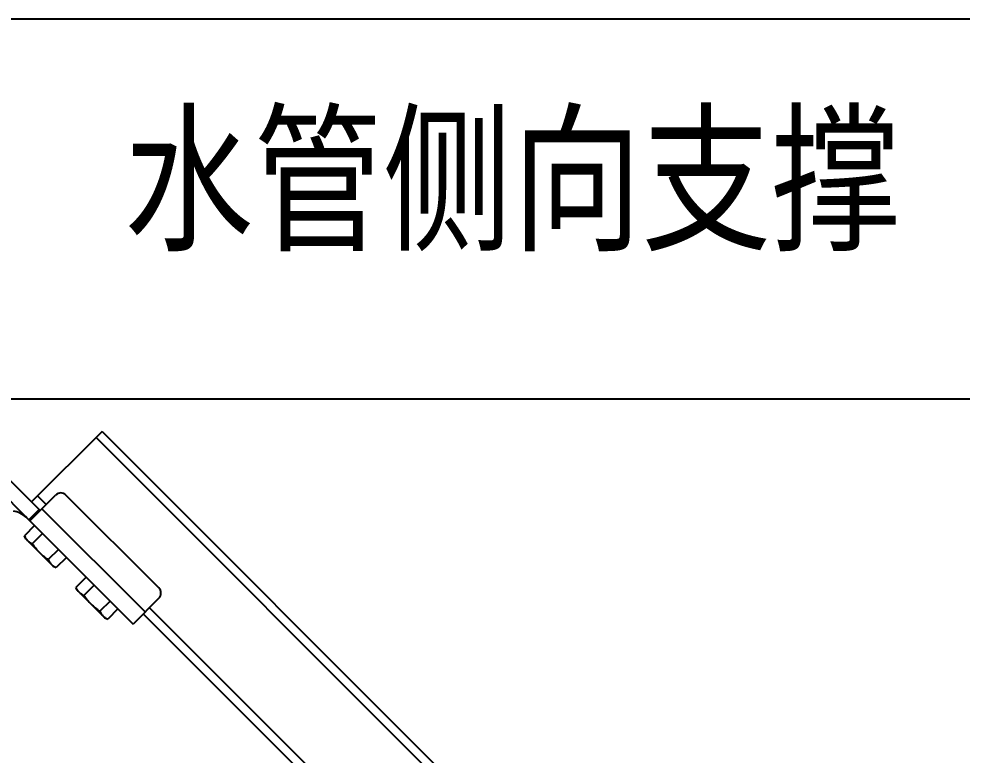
# Model space of a CAD drawing. Extents: x 69728788 to 150676229, y 20333219 to 43663798.
# Drawn here: x 75258257 to 75261583, y 20708113 to 20710709 of the extents above; entities that cross this region are included whole.
import ezdxf

# ---------------------------------------------------------------- set-up
doc = ezdxf.new("R2010")
doc.units = 0
doc.header["$LTSCALE"] = 1000
doc.header["$MEASUREMENT"] = 0
doc.layers.get('0').update_dxf_attribs({"linetype": 'CONTINUOUS'})
doc.layers.add('BZ', color=8, linetype='CONTINUOUS')
doc.layers.add('DIM_SYMB', color=3, linetype='CONTINUOUS')

# ---------------------------------------------------------------- blocks, each defined once
blk = doc.blocks.new('gfhhrryyfd')
at = {"linetype": 'Continuous'}
for p, q in [((3689605.3, -1740924.3), (3689356.8, -1741172.8)), ((3689584.1, -1740945.5), (3692614.4, -1743975.8)), ((3689605.3, -1740924.3), (3692635.7, -1743954.6)), ((3689386, -1741202), (3689260.2, -1741076.3)), ((3689349.6, -1741238.4), (3689223.9, -1741112.6)), ((3689351, -1741239.2), (3689441.6, -1741148.6)), ((3689805.3, -1741475.9), (3689478, -1741148.6)), ((3689378, -1741151.6), (3689408.3, -1741181.9)), ((3689383.5, -1741199.6), (3689347.2, -1741235.9)), ((3689756.9, -1741560.8), (3689393.1, -1741197)), ((3689350.7, -1741239.5), (3689714.4, -1741603.2)), ((3689367.5, -1741256.2), (3689331.4, -1741292.3)), ((3689336.2, -1741302.5), (3689331.4, -1741292.3)), ((3689336.2, -1741302.5), (3689433.2, -1741399.5)), ((3689395.5, -1741284.2), (3689359.4, -1741320.3)), ((3689451.5, -1741340.2), (3689415.4, -1741376.3)), ((3689479.5, -1741368.2), (3689443.4, -1741404.3)), ((3689433.2, -1741399.5), (3689443.4, -1741404.3)), ((3689549.3, -1741438.1), (3689513.2, -1741474.1)), ((3689518, -1741484.4), (3689513.2, -1741474.1)), ((3689577.3, -1741466.1), (3689541.2, -1741502.1)), ((3689518, -1741484.4), (3689615, -1741581.4)), ((3689805.3, -1741512.3), (3689714.4, -1741603.2)), ((3689633.3, -1741522.1), (3689597.2, -1741558.1)), ((3689772, -1741545.6), (3692014.3, -1743787.9)), ((3689615, -1741581.4), (3689625.2, -1741586.1)), ((3689661.3, -1741550.1), (3689625.2, -1741586.1)), ((3689750.8, -1741566.8), (3691993.1, -1743809.1))]:
    blk.add_line(p, q, dxfattribs=at)
for centre, start, end in [((3689459.8, -1741166.7), 45, 135), ((3689787.2, -1741494.1), 315, 45)]:
    blk.add_arc(centre, 25.7, start, end, dxfattribs=at)
for points, knots in [([(3689339.5, -1741228.2), (3689333, -1741221.7), (3689318, -1741211.5), (3689300.8, -1741206.8), (3689292.5, -1741205.5)], [0, 0, 0, 0, 0.522516, 1, 1, 1, 1]), ([(3689351, -1741239.2), (3689351, -1741239.2), (3689350.3, -1741239.3), (3689350, -1741238.7), (3689349.6, -1741238.4)], [0, 0, 0, 0, 0.126775, 1, 1, 1, 1]), ([(3689331.4, -1741292.3), (3689331.8, -1741293.1), (3689333.4, -1741296.5), (3689335.3, -1741299.7), (3689336.9, -1741302)], [0, 0, 0, 0, 0.253346, 1, 1, 1, 1]), ([(3689342.7, -1741309), (3689345, -1741311.4), (3689350.3, -1741315.6), (3689356.3, -1741318.8), (3689359.4, -1741320.3)], [0, 0, 0, 0, 0.493589, 1, 1, 1, 1]), ([(3689415.4, -1741376.3), (3689416.8, -1741379.4), (3689420, -1741385.3), (3689424.3, -1741390.7), (3689426.7, -1741393)], [0, 0, 0, 0, 0.506411, 1, 1, 1, 1]), ([(3689426.7, -1741393), (3689429, -1741395.4), (3689434.3, -1741399.6), (3689440.3, -1741402.8), (3689443.4, -1741404.3)], [0, 0, 0, 0, 0.493589, 1, 1, 1, 1]), ([(3689513.2, -1741474.1), (3689513.6, -1741475), (3689515.3, -1741478.4), (3689517.2, -1741481.6), (3689518.7, -1741483.9)], [0, 0, 0, 0, 0.253346, 1, 1, 1, 1]), ([(3689524.5, -1741490.9), (3689526.9, -1741493.2), (3689532.2, -1741497.5), (3689538.1, -1741500.7), (3689541.2, -1741502.1)], [0, 0, 0, 0, 0.493589, 1, 1, 1, 1]), ([(3689597.2, -1741558.1), (3689598.7, -1741561.2), (3689601.9, -1741567.2), (3689606.2, -1741572.5), (3689608.5, -1741574.9)], [0, 0, 0, 0, 0.506411, 1, 1, 1, 1]), ([(3689608.5, -1741574.9), (3689610.9, -1741577.2), (3689616.2, -1741581.5), (3689622.1, -1741584.7), (3689625.2, -1741586.1)], [0, 0, 0, 0, 0.493589, 1, 1, 1, 1])]:
    blk.add_open_spline(points, degree=3, knots=knots, dxfattribs=at)
for points in [[(3689336.9, -1741302), (3689338.6, -1741304.5), (3689340.5, -1741306.9), (3689342.7, -1741309)], [(3689359.4, -1741320.3), (3689366.9, -1741331.2), (3689375.3, -1741341.6), (3689384.7, -1741351)], [(3689384.7, -1741351), (3689394, -1741360.4), (3689404.5, -1741368.7), (3689415.4, -1741376.3)], [(3689518.7, -1741483.9), (3689520.5, -1741486.4), (3689522.4, -1741488.7), (3689524.5, -1741490.9)], [(3689541.2, -1741502.1), (3689548.8, -1741513), (3689557.1, -1741523.5), (3689566.5, -1741532.9)], [(3689566.5, -1741532.9), (3689575.9, -1741542.2), (3689586.3, -1741550.6), (3689597.2, -1741558.1)]]:
    blk.add_open_spline(points, degree=3, dxfattribs=at)
at = {"layer": 'BZ'}
blk.add_line((3696128.4, -1740810), (3686300.1, -1740810), dxfattribs=at)
at = {"layer": 'DIM_SYMB'}
blk.add_lwpolyline([(3686300.1, -1739469.4), (3696128.4, -1739469.4), (3696128.4, -1747620.2), (3686300.1, -1747620.2)], close=True, dxfattribs=at)
at = {"insert": (3689682.4, -1739825), "char_height": 418.176, "attachment_point": 1}
blk.add_mtext('{\\fSimHei|b0|i0|c134|p2;\\W0.8;\\C7;水管侧向支撑}', dxfattribs=at)

msp = doc.modelspace()

# ---------------------------------------------------------------- block references
at = {"lineweight": -3, "xscale": 0.9999959468841553, "yscale": 0.9999959506094456, "zscale": 0.9999959495959999}
msp.add_blockref('gfhhrryyfd', (71568960.3, 22450171.1), dxfattribs=at)

doc.saveas('drawing.dxf')
